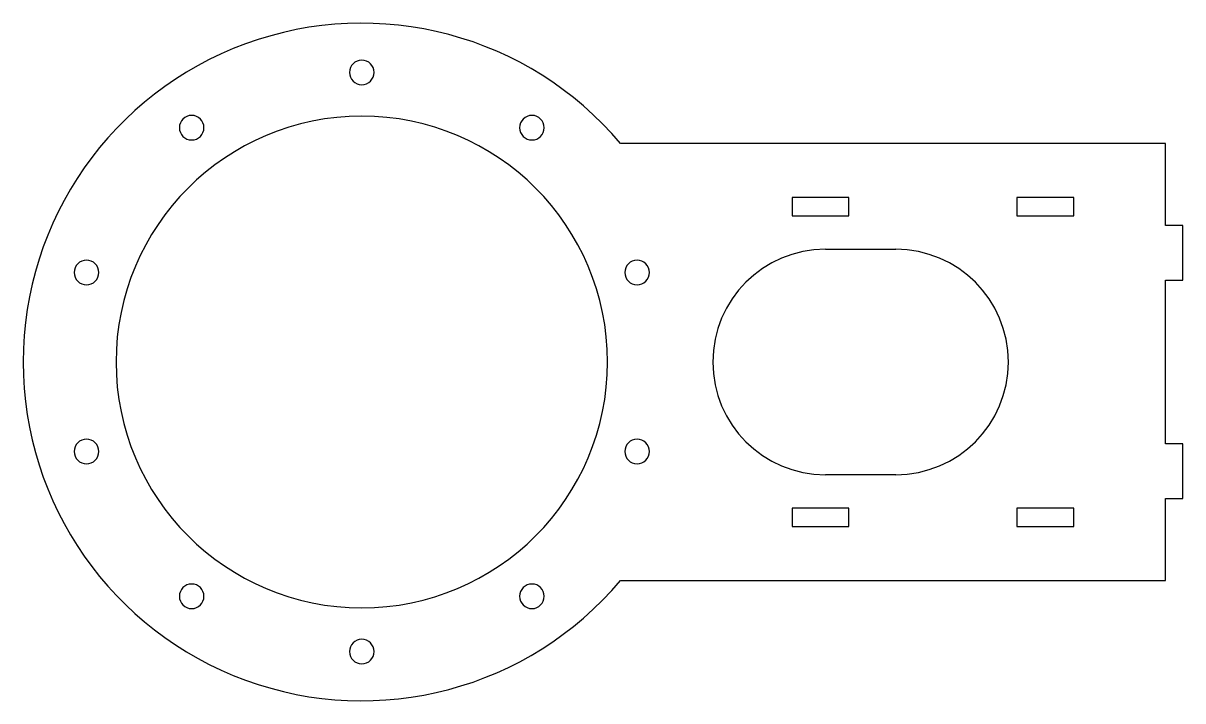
# Model space of a CAD drawing. Header units: millimetres. Extents: x 0 to 212, y 0 to 124.
import ezdxf

# ---------------------------------------------------------------- set-up
doc = ezdxf.new("R2010")
doc.units = ezdxf.units.MM

msp = doc.modelspace()

# ---------------------------------------------------------------- linework, layer by layer
at = {"layer": 'CUT'}
for p, q in [((209.15, 102), (109.3709, 102)), ((209.15, 87), (209.15, 102)), ((151.2, 92.1), (140.8, 92.1)), ((140.8, 92.1), (140.8, 88.725)), ((151.2, 88.725), (151.2, 92.1)), ((192.35, 92.1), (181.95, 92.1)), ((181.95, 92.1), (181.95, 88.725)), ((192.35, 88.725), (192.35, 92.1)), ((140.8, 88.725), (151.2, 88.725)), ((181.95, 88.725), (192.35, 88.725)), ((212.325, 87), (209.15, 87)), ((212.325, 77), (212.325, 87)), ((146.8875, 82.625), (159.7625, 82.625)), ((209.15, 47), (209.15, 77)), ((209.15, 77), (212.325, 77)), ((212.325, 47), (209.15, 47)), ((212.325, 37), (212.325, 47)), ((159.7625, 41.375), (146.8875, 41.375)), ((209.15, 22), (209.15, 37)), ((209.15, 37), (212.325, 37)), ((151.2, 35.275), (140.8, 35.275)), ((140.8, 35.275), (140.8, 31.9)), ((151.2, 31.9), (151.2, 35.275)), ((192.35, 35.275), (181.95, 35.275)), ((181.95, 35.275), (181.95, 31.9)), ((192.35, 31.9), (192.35, 35.275)), ((140.8, 31.9), (151.2, 31.9)), ((181.95, 31.9), (192.35, 31.9)), ((109.3709, 22), (209.15, 22))]:
    msp.add_line(p, q, dxfattribs=at)
for centre, radius, start, end in [((62, 62), 62, 40.1778, 319.8222), ((62, 115), 2.25, 0, 180), ((62, 115), 2.25, 180, 0), ((62, 62), 45, 0, 180), ((30.8474, 104.8779), 2.25, 0, 180), ((93.1526, 104.8779), 2.25, 0, 180), ((30.8474, 104.8779), 2.25, 180, 0), ((93.1526, 104.8779), 2.25, 180, 0), ((146.8875, 62), 20.625, 90, 270), ((159.7625, 62), 20.625, 270, 90), ((11.594, 78.3779), 2.25, 0, 180), ((112.406, 78.3779), 2.25, 0, 180), ((11.594, 78.3779), 2.25, 180, 0), ((112.406, 78.3779), 2.25, 180, 0), ((62, 62), 45, 180, 0), ((11.594, 45.6221), 2.25, 0, 180), ((112.406, 45.6221), 2.25, 0, 180), ((11.594, 45.6221), 2.25, 180, 0), ((112.406, 45.6221), 2.25, 180, 0), ((30.8474, 19.1221), 2.25, 0, 180), ((93.1526, 19.1221), 2.25, 0, 180), ((30.8474, 19.1221), 2.25, 180, 0), ((93.1526, 19.1221), 2.25, 180, 0), ((62, 9), 2.25, 0, 180), ((62, 9), 2.25, 180, 0)]:
    msp.add_arc(centre, radius, start, end, dxfattribs=at)

doc.saveas('drawing.dxf')
